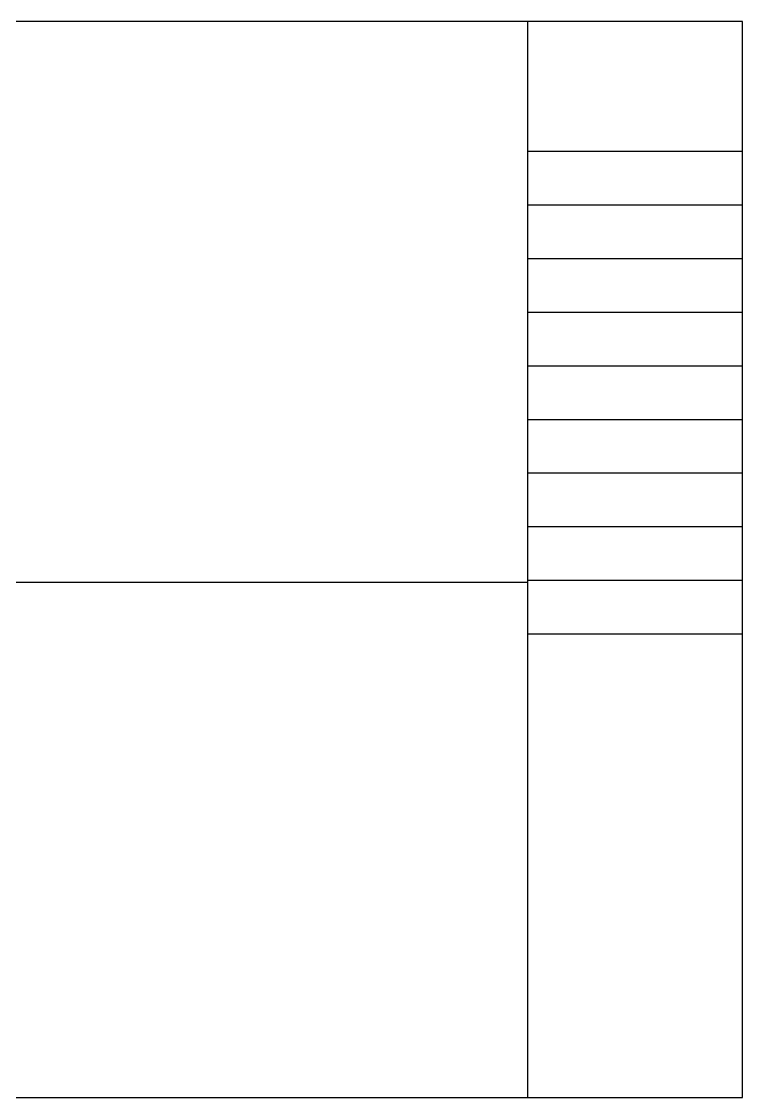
# Model space of a CAD drawing. Header units: millimetres. Extents: x -39780 to 216580, y 220 to 11660.
# Drawn here: x 28921 to 36580, y 220 to 11660 of the extents above; entities that cross this region are included whole.
import ezdxf

# ---------------------------------------------------------------- set-up
doc = ezdxf.new("R2010")
doc.units = ezdxf.units.MM
doc.layers.add('FRAME', color=7, linetype='CONTINUOUS', lineweight=25)

msp = doc.modelspace()

# ---------------------------------------------------------------- linework, layer by layer
at = {"layer": 'FRAME'}
for p, q in [((36580, 11660), (20220, 11660)), ((34300, 220), (34300, 11660)), ((36580, 220), (36580, 11660)), ((34300, 10280), (36580, 10280)), ((34300, 9710), (36580, 9710)), ((34300, 9140), (36580, 9140)), ((34300, 8570), (36580, 8570)), ((34300, 8000), (36580, 8000)), ((34300, 7430), (36580, 7430)), ((34300, 6860), (36580, 6860)), ((34300, 6290), (36580, 6290)), ((34300, 5720), (36580, 5720)), ((20500, 5700), (34300, 5700)), ((34300, 5150), (36580, 5150)), ((20220, 220), (36580, 220))]:
    msp.add_line(p, q, dxfattribs=at)

doc.saveas('drawing.dxf')
